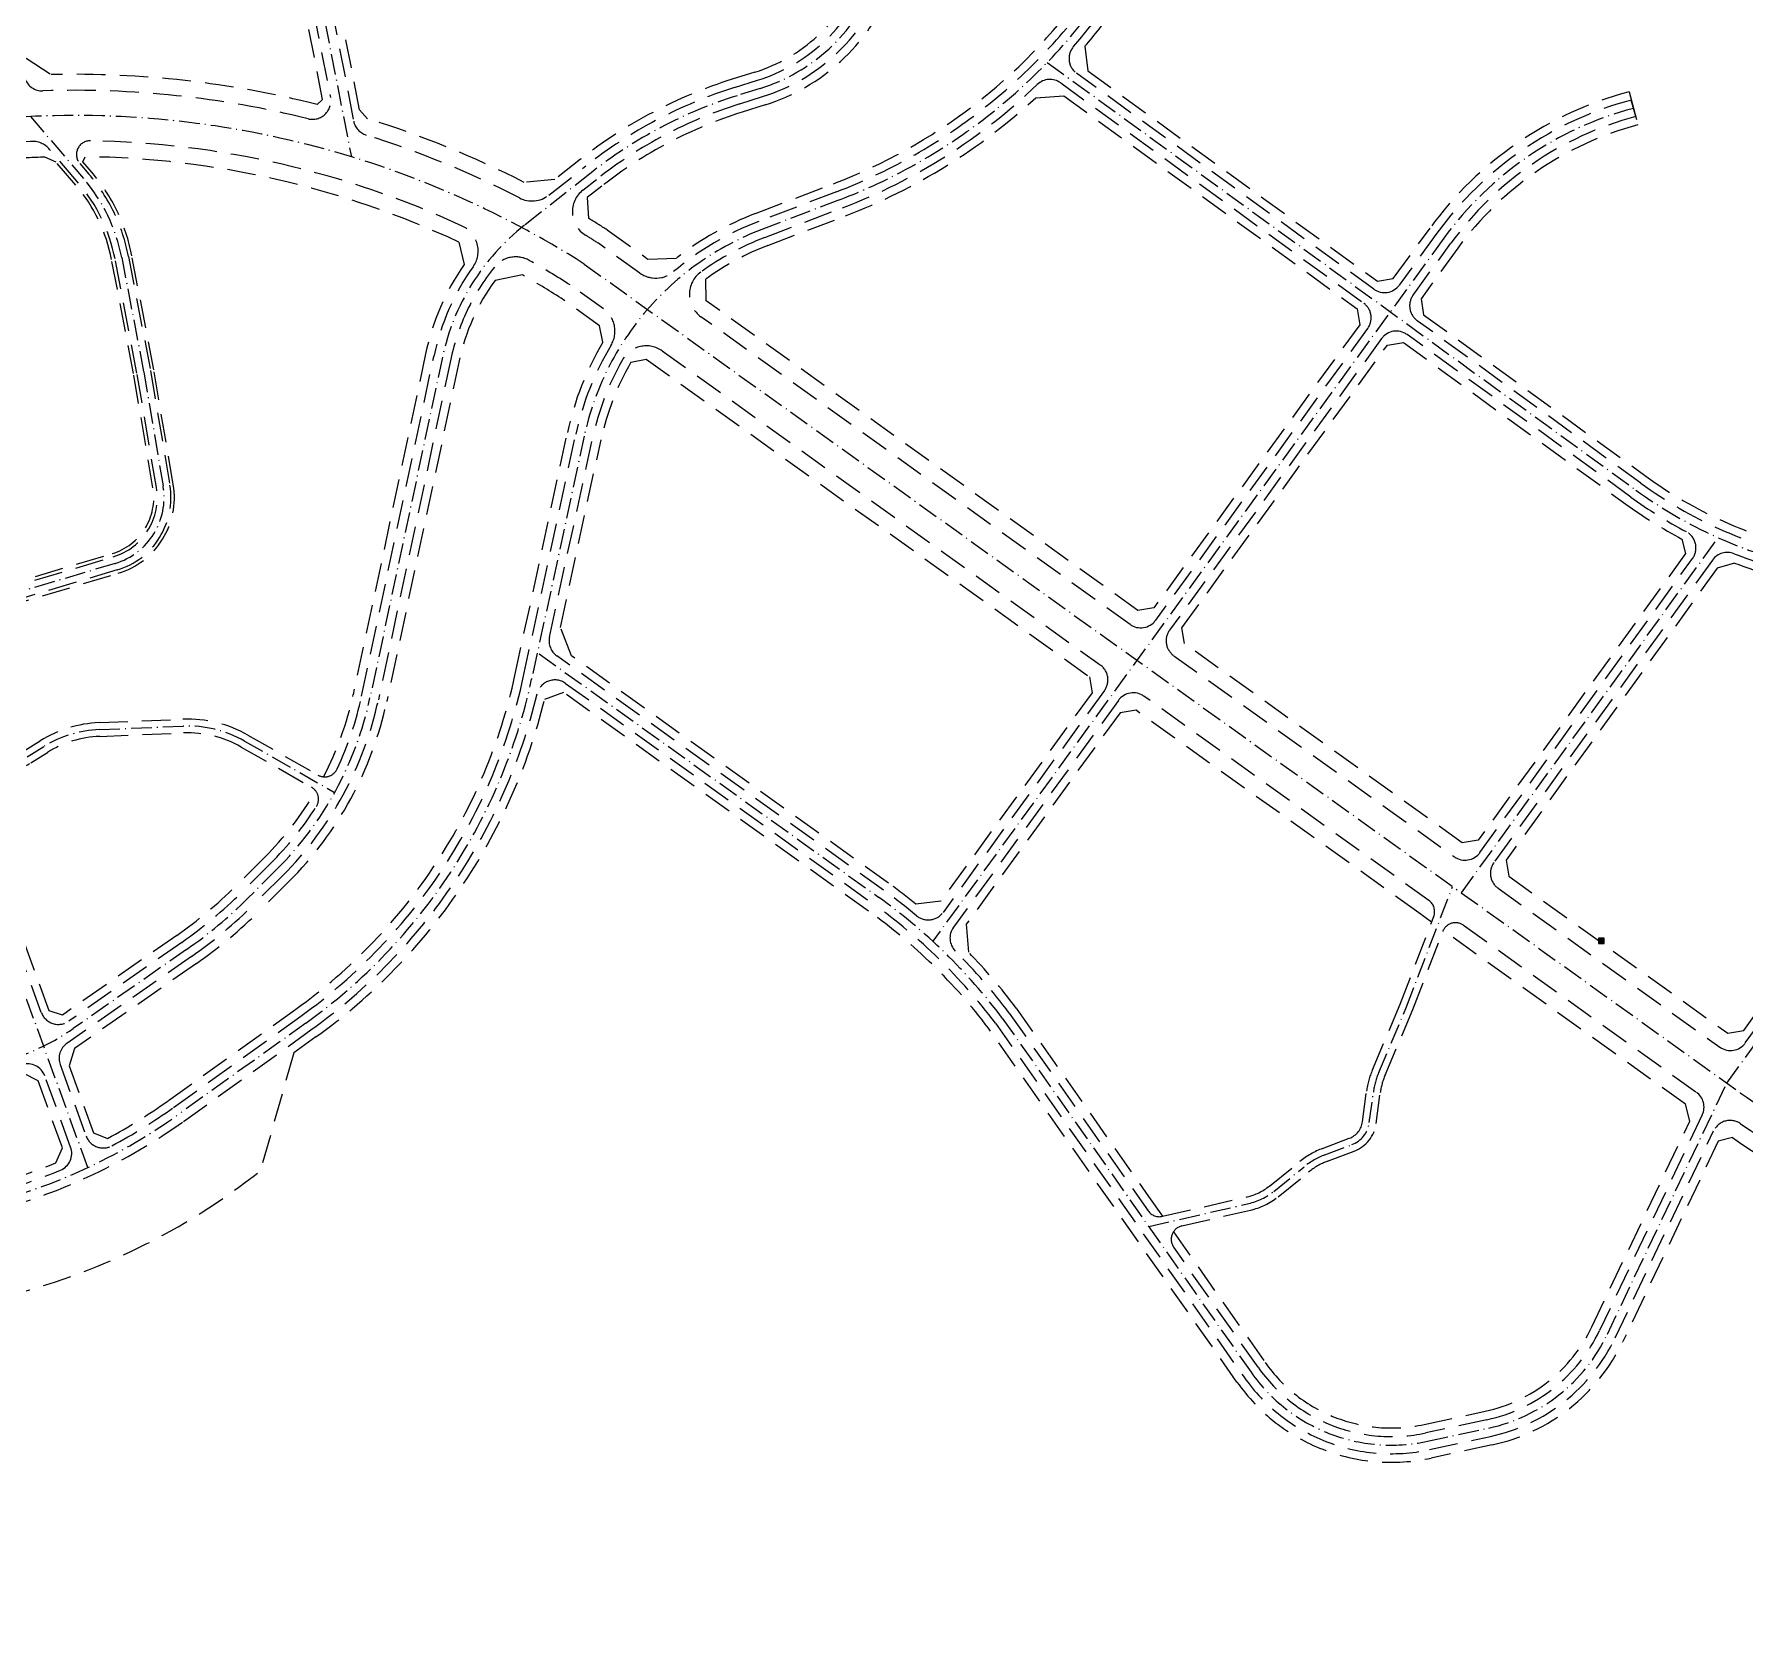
# Model space of a CAD drawing. Header units: metres. Extents: x 566107 to 571261, y 2062953 to 2068466.
# Drawn here: x 568487 to 569235, y 2063615 to 2064310 of the extents above; entities that cross this region are included whole.
import ezdxf

# ---------------------------------------------------------------- set-up
doc = ezdxf.new("R2010")
doc.units = ezdxf.units.M
doc.linetypes.add('ACAD_ISO10W100', pattern=[18.5, 12, -3, 0.5, -3])
doc.linetypes.add('HIDDEN', pattern=[0.375, 0.25, -0.125])
doc.layers.get('0').update_dxf_attribs({"linetype": 'CONTINUOUS'})
for name, color, linetype in [('LogDg phu', 7, 'CONTINUOUS'), ('Luoi', 1, 'CONTINUOUS'), ('TimDg', 222, 'CONTINUOUS'), ('ViaHeSphu', 32, 'CONTINUOUS')]:
    doc.layers.add(name, color=color, linetype=linetype)

# ---------------------------------------------------------------- blocks, each defined once
blk = doc.blocks.new('A$C3A1F6BF5')
at = {"linetype": 'Continuous', "ltscale": 10}
h = blk.add_hatch(dxfattribs=at)
h.set_pattern_fill('ANGLE', color=1, scale=0.02, style=0)
h.set_pattern_definition([(0, (5779.488969955226, -3792.413134359585), (0, 0.1397), [0.1016, -0.0381]), (90, (5779.488969955226, -3792.413134359585), (-0.1397, 0), [0.1016, -0.0381])])
h.paths.add_polyline_path([(1.575739006136245, -7.138833098e-07), (1.575739006136245, 1.457161394760078), (1.134932063e-06, 1.457161394760078), (1.134932063e-06, -7.138833098e-07)])
h.paths.add_polyline_path([(0.7245893544835817, 0.7285803404383842, -1), (0.8511507865847271, 0.7285803404383842, -1)], flags=16)
at = {"color": 1}
blk.add_lwpolyline([(1.134932063e-06, 1.457161394760078), (1.134932063e-06, -7.138833098e-07), (1.575739006136245, -7.138833098e-07), (1.575739006136245, 1.457161394760078)], close=True, dxfattribs=at)
at = {"color": 1, "linetype": 'Continuous', "ltscale": 10}
blk.add_circle((0.7878700705341544, 0.7285803404383842), 0.0632807160505728, dxfattribs=at)

msp = doc.modelspace()

# ---------------------------------------------------------------- linework, layer by layer
at = {"layer": 'LogDg phu', "linetype": 'HIDDEN', "ltscale": 50, "elevation": 3.0256135e-09}
for points in [[(568632.045941452, 2064265.417708299, -0.042595638389307), (568699.0498481558, 2064237.924233227, 0.2934049785635131), (568711.9569434614, 2064239.170708615), (568728.1155109014, 2064251.895389169, -0.0909604640198153), (568793.1386833797, 2064286.214945623), (568803.1518393521, 2064289.358756326, 0.4688040093822401), (568847.6981588525, 2064397.787160389), (568815.6253651937, 2064458.361850537, 0.3306905127239666), (568807.0158454922, 2064462.468891826), (568605.064677256, 2064422.868325369, 0.4142135623665339), (568598.7535858435, 2064413.478430524), (568626.5919695662, 2064271.510912983, 0.2748552457491418), (568632.0459413478, 2064265.417707972)], [(568606.6438192399, 2064272.537108377, 0.0687666951683589), (568490.7007787173, 2064284.751398885, -0.3181584851590053), (568482.986323866, 2064289.84662962), (568447.0228602618, 2064382.286975261, -0.4671787540943268), (568452.939102425, 2064393.038050117), (568581.5131978712, 2064418.250120222, -0.4142135623796562), (568590.9030927152, 2064411.93902881), (568616.4136253853, 2064281.84286265, -0.5484815551934688), (568606.6438191483, 2064272.537108046)], [(568522.2441079551, 2064211.240566169, 0.1301349856154875), (568506.249300782, 2064244.443544327), (568493.6577533145, 2064259.160088762, 0.237845581189893), (568485.3503086764, 2064262.633740847), (568368.3149143117, 2064254.313730536, 0.4979481703326025), (568359.6241142949, 2064240.926904304), (568425.9097777548, 2064058.312843832, 0.3974562860066725), (568433.2691334289, 2064054.611685121), (568521.4451787726, 2064080.986324901, 0.3787678443396496), (568540.3271283921, 2064111.371996882), (568531.8428176469, 2064161.359484689), (568522.2441079568, 2064211.24056616)], [(568520.898633275, 2063823.457079019, 0.0322210185015496), (568547.8009537341, 2063840.233810131), (568603.5377564866, 2063880.195333804, 0.1860575808969772), (568700.7398943529, 2064028.277981013), (568723.7228082968, 2064134.564808925, -0.0818519488972204), (568739.1102959503, 2064173.508245747, 0.3903029112300446), (568735.8070578022, 2064189.427011235), (568721.2241684633, 2064199.880992193, 0.0128941374379032), (568703.3699176015, 2064210.601391388, 0.3678833484199249), (568688.096613944, 2064207.662798274, 0.1170693051746183), (568669.053549636, 2064167.484952432), (568637.3720385903, 2064018.500968965, -0.1454585870040601), (568595.4941741887, 2063941.555420413), (568582.8820988097, 2063928.991514784, -0.0435897552003494), (568555.6791553143, 2063906.247519958), (568501.2156555861, 2063868.24384535, 0.3396651691611839), (568498.2736591777, 2063858.953562682), (568509.59124439, 2063827.774117799, 0.457346926437808), (568520.8986335958, 2063823.457078422)], [(568889.6298153168, 2063908.629964487, -0.0354552174816188), (568913.2057316581, 2063881.500759337), (568973.9388915754, 2063795.026961863, 0.3051319390881512), (568980.1941197623, 2063792.628155641), (569017.2722796475, 2063801.158346553, 0.1138332497949434), (569026.9732299829, 2063805.87817574), (569040.311370761, 2063816.653332897, -0.0794672346138348), (569050.1746314709, 2063822.31252268), (569061.9242945436, 2063826.766065213, 0.2758400354362716), (569067.656246027, 2063833.998111644), (569069.4311776258, 2063847.376209895, -0.0672301040230232), (569071.9661562814, 2063856.674420494), (569084.0937333517, 2063885.325247934), (569098.7827131136, 2063923.712434618, 0.3409344584903001), (569096.6747201444, 2063930.733169244), (568972.0960170651, 2064020.039434928, 0.4122597692493212), (568960.9643438472, 2064018.241819031), (568888.8108119606, 2063918.996313812, 0.3692690023197099), (568889.6298153261, 2063908.629964477)], [(569122.022550159, 2063703.695355179), (569095.3300602771, 2063697.929840444, -0.3014749668627153), (569021.98076845, 2063726.623415319), (568985.106617433, 2063779.125999927, -0.5324121187277933), (568988.6714100525, 2063788.421703376), (569018.6174974315, 2063795.311091718, 0.1138332497940155), (569030.7436853505, 2063801.2108782), (569044.0818261286, 2063811.986035358, -0.0794672346138378), (569052.3012100534, 2063816.702026843), (569064.0508731258, 2063821.155569377, 0.2758400354340507), (569073.6041255986, 2063833.208980095), (569075.3790571974, 2063846.587078345, -0.0672301040233837), (569077.4915394104, 2063854.335587179), (569089.66, 2063883.083), (569102.6993145108, 2063917.15906304, -0.491497207291593), (569111.798820618, 2063919.891212298), (569213.6089529281, 2063846.90696619, -0.3630639498618398), (569216.1715092638, 2063836.967005304), (569171.3145084907, 2063742.719228779, -0.2325209985519993), (569122.0225501616, 2063703.695355179)], [(568498.3825028468, 2063812.786145892, 0.4014530278472636), (568502.8464538773, 2063822.909054527), (568491.5508249939, 2063854.028010698, 0.3992335654791629), (568481.6913685104, 2063858.948678787), (568450.879481486, 2063849.526086784, -0.1089738402766571), (568363.3866453372, 2063842.539186043), (568197.024962574, 2063865.542782563), (568114.1745066509, 2063875.203266165, 0.1260630180271402), (567993.0525125235, 2063858.785561135), (567831.2656694563, 2063793.126347555, 0.4003950387642123), (567824.4577000267, 2063778.026581611), (567834.7672225076, 2063748.706765843, 0.4348907271224399), (567850.8512403951, 2063741.673277714), (567987.7337400307, 2063800.873448925, -0.1262595102510421), (568112.3246587549, 2063820.597418132), (568381.1574861804, 2063795.20280267, 0.1221367043776921), (568498.3825030389, 2063812.786145401)]]:
    msp.add_lwpolyline(points, format="xyb", dxfattribs=at)
at = {"layer": 'LogDg phu', "linetype": 'HIDDEN', "ltscale": 50}
for points in [[(568949.2288588207, 2064326.158104202, -0.1457533219696797), (568837.6651394179, 2064240.62202667), (568803.6509098707, 2064227.63861094, 0.08447603776881904), (568766.4501346237, 2064205.682420639, -0.3435576880028408), (568751.7120493386, 2064205.094176408), (568733.5528712055, 2064218.111878047, 0.003912658851236044), (568727.9067618423, 2064221.652925331, -0.5213093364493537), (568726.7786343528, 2064241.29626776), (568732.755632327, 2064246.003082901, -0.0909604640198081), (568795.3853137934, 2064279.059342798), (568805.3984697666, 2064282.203153501, 0.4688040093818984), (568854.3263944637, 2064401.296646489)], [(569261.7410937245, 2064080.478796261, -0.1022142178291046), (569189.3809922242, 2064113.185506657), (569091.5510243836, 2064184.250829374, -0.4143293252986232), (569089.7821088925, 2064195.427659271), (569106.26930417, 2064218.105412976, -0.1724374959162263), (569187.0857990041, 2064273.471921976), (569185.1639867027, 2064280.721517664, 0.1724374959165747), (569100.2030562342, 2064222.51570051), (569083.7103994035, 2064199.830434565, -0.4140978089252726), (569072.5379859757, 2064198.062218053), (568942.6388492968, 2064292.423120673, -0.4401300685051574), (568941.3045920527, 2064304.1460371, 0.02217360454815769), (568955.3013107206, 2064321.756362737)], [(568511.4759443915, 2064262.913659899, 0.6465788739183198), (568506.8129644439, 2064253.013856171), (568510.808303143, 2064248.344249068, -0.1301349856154875), (568528.1360109157, 2064212.374356053), (568537.7471823532, 2064162.428515312), (568546.2425284383, 2064112.376009976, -0.3787678443396496), (568523.1645900165, 2064075.237966441), (568435.9820947133, 2064049.160510827, 0.4311717797736183), (568432.0615615245, 2064041.36495262), (568450.5055067429, 2063990.552702254, 0.4019812738543643), (568457.9543606964, 2063986.879076333), (568471.6761012857, 2063991.217853398, 0.0620029223094082), (568482.2304594732, 2063996.059542572), (568489.5689091698, 2064000.598706115, -0.1290751188773424), (568515.3043351342, 2064008.481099589), (568551.9515164089, 2064009.965487956, -0.1407863282307021), (568580.3844898172, 2064003.030019128), (568610.9246350947, 2063985.585011083, 0.4376639291355856), (568619.3301901944, 2063988.241538043, 0.0575786166144532), (568630.0360716883, 2064020.060965636), (568661.717582733, 2064169.044949098, -0.1030726165613599), (568678.7808175918, 2064207.778546405, 0.4701150434846121), (568674.0557555462, 2064225.645367065, 0.1043802240814016), (568511.4759444033, 2064262.913659586)], [(569230.1180939472, 2064082.363687031, 0.3424490581265975), (569220.7055788786, 2064079.60607015), (569125.0776700809, 2063947.323367758, 0.4153791427166592), (569126.8999914934, 2063936.134609361), (569223.8670612233, 2063866.622191285, 0.4130489418978068), (569235.0114001527, 2063868.437278066), (569358.7387076301, 2064039.590059701, 0.538516541389442), (569354.0074152825, 2064052.08268589), (569260.0985582676, 2064073.160867779, -0.0385370539073484), (569230.1180939425, 2064082.363687032)], [(567988.4596499801, 2063311.612451652), (567845.2419260679, 2063718.917182554, -0.3938343611961237), (567851.7990271447, 2063733.911809552), (567990.7109015343, 2063793.989662948, -0.1264325150687229), (568111.61933005, 2063813.130657695), (568380.4521574876, 2063787.736042232, 0.1809899403731771), (568552.1710605883, 2063834.138552459), (568607.9078633706, 2063874.100076154, 0.180157265113955), (568706.7812416861, 2064021.043700236, -0.5324125615979733), (568719.2208880085, 2064025.676720032), (568853.8378658354, 2063929.174354136, -0.07609592180868054), (568907.1382890356, 2063877.090430141), (569015.8432554407, 2063722.312854559, 0.301474966895483), (569096.9135253604, 2063690.598903374), (569123.6060152423, 2063696.364418109, 0.2325209985305559), (569178.0866007659, 2063739.496067874), (569221.1601613133, 2063829.996708547, -0.4620198372561166), (569232.9314739243, 2063833.140310816, 0.08968613654491049), (569382.3472011879, 2063765.382318007, -0.3765396804222741)], [(568577.5889545593, 2063934.304952837, -0.0435897552003494), (568551.3873464074, 2063912.398160274), (568502.0721439103, 2063877.986877154, -0.4929103525564357), (568489.9742885007, 2063881.817960495), (568456.6525122783, 2063973.617974864, -0.4265525776257674), (568460.4835471881, 2063981.386000282), (568473.4850108064, 2063985.497027727, 0.0620029223342549), (568485.3867338703, 2063990.956804882), (568492.7251835667, 2063995.495968425, -0.1290751188773424), (568515.5471650825, 2064002.486015468), (568552.194346357, 2064003.970403835, -0.1407863282307021), (568577.4084925872, 2063997.820082422), (568608.1858091869, 2063980.239598413, -0.4286539042147809), (568610.2675700311, 2063971.801801232, -0.05487407754108401), (568590.2010299384, 2063946.868858466), (568577.5889545499, 2063934.304952828)]]:
    msp.add_lwpolyline(points, format="xyb", dxfattribs=at)
at = {"layer": 'LogDg phu', "linetype": 'HIDDEN', "ltscale": 50, "elevation": 3.0256135e-09}
for points in [[(569069.891497424, 2064180.822856226), (568977.151804284, 2064053.261564892, -0.4122597692424821), (568966.020131066, 2064051.463948995), (568778.3624494039, 2064185.989404485, -0.5115488348277424), (568778.301100034, 2064205.450899518, -0.0660016897043883), (568806.3254820129, 2064220.631709781), (568840.3397115581, 2064233.615125509, 0.1002452261967822), (568925.4498403468, 2064287.505077613, -0.3629103004775515), (568935.6877412611, 2064288.202566479), (569068.1225819325, 2064191.999686123, -0.4143293252740554)], [(569184.9731025666, 2064107.117516152), (569087.1356203322, 2064178.18829745, 0.4140978089437568), (569075.9632069042, 2064176.420080937), (568983.3102985057, 2064048.978159996, 0.4161700584752116), (568985.1199542065, 2064037.771930714), (569107.8004427757, 2063949.826430917, 0.4130489418978068), (569118.9447817049, 2063951.641517697), (569211.9156427264, 2064080.24870878, 0.4552036364694024), (569209.1834703941, 2064092.001577058, -0.035063652220193)], [(568858.2075615467, 2063935.269906564), (568715.3725374299, 2064037.663512352, -0.2989019263709473), (568712.2142629268, 2064045.856236311), (568731.0533863537, 2064132.979682635, -0.07586120291288799), (568744.090461872, 2064167.159922485, -0.4456527829634004), (568761.5206326348, 2064170.993817688), (568952.9961939236, 2064033.731453209, -0.4161700584855515), (568954.8058496243, 2064022.525223927), (568884.2801388293, 2063925.518748763, -0.4335265103738731), (568872.691819069, 2063924.074103983, 0.0180421484379441)]]:
    msp.add_lwpolyline(points, format="xyb", close=True, dxfattribs=at)
at = {"layer": 'TimDg', "linetype": 'ACAD_ISO10W100', "ltscale": 0.75}
for points in [[(568483.3151697742, 2064841.906827512, 0.1205616375841493), (568520.0261963746, 2064811.711503085), (568544.7768238176, 2064799.805799914, -0.0963264862923348), (568606.0001321901, 2064754.182937464), (568725.8705223241, 2064622.459660206, -0.0629261080336721), (568754.70364236, 2064581.43643197), (568851.0122766581, 2064399.541903439, -0.4688040093967176), (568804.2751545585, 2064285.780954913), (568794.2619985866, 2064282.637144211, 0.0909604640247704), (568730.4355716128, 2064248.949236034), (568701.330172565, 2064226.02907887, 0.1753141640811473), (568665.3855661838, 2064168.264950762), (568633.7040551405, 2064019.280967306, -0.1454585870132126), (568592.8476020636, 2063944.21213944), (568580.2355266748, 2063931.648233801, -0.0435897551783922), (568553.533250861, 2063909.322840116), (568503.9901883842, 2063874.752560298, -0.078273608724977), (568476.0102018021, 2063861.132750943)], [(568707.6716380586, 2064038.570007213), (568856.0227136911, 2063932.222130349, -0.0761579300655976), (568910.1718789245, 2063879.295781862), (569018.9120119427, 2063724.468134942, 0.3014749668964828), (569096.1217928187, 2063694.264371909), (569122.8142827009, 2063700.029886644, 0.2325209985317901), (569174.7005546279, 2063741.107648326), (569226.9465212254, 2063850.88017211)], [(568449.5558051714, 2063981.07707694), (568472.5805560437, 2063988.357440562, 0.0620029223260638), (568483.8085966717, 2063993.508173727), (568491.147046369, 2063998.047337271, -0.1290751188640474), (568515.4257501083, 2064005.483557529), (568552.0729313811, 2064006.967945896, -0.140786328240474), (568578.8964912021, 2064000.425050775), (568618.2733678067, 2063977.932363758)]]:
    msp.add_lwpolyline(points, format="xyb", dxfattribs=at)
at = {"layer": 'TimDg', "linetype": 'ACAD_ISO10W100', "ltscale": 0.75, "elevation": 3.0256135e-09}
for points in [[(568505.9896504824, 2064819.931518354), (568512.0625900389, 2064739.236196856, 0.0679081945091652), (568519.1321051465, 2064706.185588583), (568555.6303352861, 2064605.048214102, -0.0381934236663908), (568560.7162909776, 2064586.670079719), (568625.5757965365, 2064255.905798109)], [(568510.3495453928, 2063813.961701327), (568347.0552813385, 2064263.830150309), (568225.8136162782, 2064561.582947539, -0.0734979805268285), (568211.9146652934, 2064618.389794492), (568203.2620039929, 2064710.936436331, 0.1560987163167979), (568196.0918074201, 2064727.75832317), (568193.0832087187, 2064731.240113768)], [(566803.1554961894, 2064656.081977068), (567685.0255780105, 2064355.581916561, 0.0230043455598889), (567707.1069396714, 2064349.174598789), (568107.6248733317, 2064252.68280823, 0.0769972865294169), (568145.7657517053, 2064249.520539343), (568475.0604647789, 2064272.929999566, -0.1609279775912595), (568727.3868973779, 2064208.997598203), (569232.8136818934, 2063846.674202743, 0.1296282518077459), (569447.2422016178, 2063764.948266778), (569685.3651785232, 2063739.535575265)], [(569016.6601467041, 2064412.793872978), (568952.2650847611, 2064323.957233456, -0.1457533219444159), (568839.0024254879, 2064237.11857609), (568804.9881959426, 2064224.135160361, 0.2535328776076914), (568727.3880973246, 2064133.772245777), (568704.4051833819, 2064027.485417871, -0.1860575808702756), (568605.7228099433, 2063877.147704989), (568549.9860071612, 2063837.186181295, -0.1809899403731052), (568380.8048218403, 2063791.46942245), (568111.9719944025, 2063816.864037913, 0.1262595102391276), (567989.2223207826, 2063797.431555936), (567650.8192169928, 2063651.075946304, -0.170342951608247), (567512.7743803526, 2063641.292970607), (567327.3922416337, 2063691.9403866)], [(568929.787492989, 2064297.123582965), (569187.1770473954, 2064110.151511404, 0.1022142178427706), (569260.9198260024, 2064076.819832019), (569438.8819935293, 2064036.875581207)], [(569186.1248928537, 2064277.09671982, 0.1724374959079395), (569103.2361802035, 2064220.310556744), (568879.7496144152, 2063912.909982544)], [(568485.3099412222, 2064273.531259812), (568508.5288019626, 2064246.393896698, -0.1301349856419403), (568525.1900594361, 2064211.807461107), (568534.795, 2064161.894), (568543.2848284153, 2064111.874003428, -0.3787678443040013), (568522.3048843951, 2064078.112145672), (568425.0291292712, 2064049.015660445)], [(568974.1756524285, 2063788.16518113), (569017.9448885394, 2063798.234719136, 0.1138332497949317), (569028.8584576667, 2063803.54452697), (569042.1965984447, 2063814.319684127, -0.0794672346138362), (569051.2379207622, 2063819.507274761), (569062.9875838346, 2063823.960817295, 0.2758400354387039), (569070.6301858128, 2063833.603545869), (569072.4051174115, 2063846.98164412, -0.0672301040224422), (569074.7288478459, 2063855.505003835), (569086.8768666759, 2063884.204123967), (569107.0219875277, 2063936.850020922)]]:
    msp.add_lwpolyline(points, format="xyb", dxfattribs=at)
msp.add_lwpolyline([(569110.879902779, 2063934.084411742), (569223.1318511113, 2064089.363255135)], dxfattribs=at)
at = {"layer": 'TimDg', "linetype": 'ACAD_ISO10W100', "ltscale": 0.75}
msp.add_lwpolyline([(569226.9465212242, 2063850.880172107), (569372.2201212412, 2064051.838079041)], dxfattribs=at)
at = {"layer": 'ViaHeSphu', "linetype": 'HIDDEN', "ltscale": 50, "elevation": 3.0256135e-09}
for points in [[(568701.1449582602, 2064244.715530414, 0.0427841861405943), (568632.6487073593, 2064272.562425736), (568629.2029118299, 2064276.384764702), (568601.9476450669, 2064415.378558338), (568604.3143043465, 2064418.899768905), (568805.9278986943, 2064458.434140578), (568813.1741142992, 2064454.977442909), (568844.3840410485, 2064396.032417337, -0.4688040093822401), (568802.0285241443, 2064292.936557738), (568792.0153681705, 2064289.792747035, 0.0909604640198153), (568725.795450187, 2064254.841542302), (568714.5227371345, 2064245.964414233), (568701.1449582747, 2064244.715530407)], [(568610.6962209131, 2064278.739102909), (568613.0246451247, 2064280.936774437), (568587.2279704513, 2064412.49218012), (568583.706759885, 2064414.8588394), (568453.5824935274, 2064389.342796563), (568450.4887989011, 2064383.720893067), (568483.42983867, 2064299.04937379), (568494.3261446789, 2064291.855251148, -0.067950122101708), (568610.6962208865, 2064278.739102916)], [(568491.5176410147, 2064255.762632977, 0.0095771403549917), (568476.3368580438, 2064254.975311592), (568366.2061872663, 2064247.146155962), (568362.92477373, 2064242.091648585), (568429.6649470553, 2064058.225433611), (568433.5627261589, 2064056.265167016), (568521.0153259618, 2064082.423414515, 0.3787678443396496), (568538.8482783802, 2064111.120993609), (568530.3667264704, 2064161.092227033), (568520.7711322156, 2064210.957118695, 0.1301349856154875), (568505.1095501917, 2064243.468368142), (568496.4667421432, 2064253.569769023), (568491.5176410355, 2064255.762632978)], [(568455.6565003854, 2063986.619857928), (568434.7880386875, 2064044.111543573), (568436.6386180434, 2064047.79122141), (568523.5944428253, 2064073.800876826, 0.3787678443396496), (568547.7213784503, 2064112.627013247), (568539.2232735297, 2064162.695772969), (568529.6089866539, 2064212.657803535, 0.1301349856154875), (568511.9480537336, 2064249.319425253), (568508.2078745846, 2064253.69081112), (568509.2574197409, 2064255.94551653, -0.106688532818886), (568672.5004304207, 2064218.648808604), (568674.9082349611, 2064208.792692736, 0.0997219167302349), (568658.0495992796, 2064169.824947422), (568626.3680882361, 2064020.840963965, -0.0674538931033473), (568613.4513843446, 2063984.811790073)], [(568717.3041821622, 2064194.078260927, 0.0124480103706484), (568700.3703728097, 2064204.255330163), (568688.3925251103, 2064201.873839877, 0.105212299830111), (568672.7215330882, 2064166.704954102), (568641.0400220425, 2064017.720970635, -0.1454585870040601), (568598.140746314, 2063938.898701386), (568585.5286709352, 2063926.334795759, -0.0435897552003494), (568557.8250597679, 2063903.172199799), (568504.5732682162, 2063866.014033898), (568502.1788411282, 2063858.452874267), (568512.8459469691, 2063829.065471179), (568518.9818021023, 2063826.684219989, 0.0323867247392593), (568545.6159003071, 2063843.281438967), (568601.3527030598, 2063883.24296264, 0.1860575808969772), (568697.074605324, 2064029.070544156), (568720.0575192681, 2064135.357372068, -0.0805812482207303), (568735.5508590615, 2064174.860236048), (568734.1153062478, 2064182.026933715), (568717.304182129, 2064194.078260948)], [(569097.8508613579, 2063921.277196236), (569092.2579589918, 2063925.286559091), (568968.6325380275, 2064013.909449016), (568961.6286447267, 2064012.778414203), (568894.395861338, 2063920.30128411), (568895.3454773454, 2063908.170835337, -0.0312669345743951), (568916.239841429, 2063883.705370834), (568974.1469509153, 2063801.255393509), (568980.2044513078, 2063792.630532513)], [(568984.9785765111, 2063785.832981776), (569025.0495249516, 2063728.778695703, 0.3014749668627153), (569094.538327735, 2063701.595308979), (569121.2308176178, 2063707.360823714, 0.2325209985519993), (569167.9284623516, 2063744.330809228), (569210.7452350087, 2063834.291920122), (569208.8303073258, 2063841.71977878), (569102.9122013566, 2063917.648892493)], [(568112.6773231074, 2063824.330798349), (568381.510150534, 2063798.936182888, 0.121425304363044), (568496.3212450701, 2063815.992891631), (568499.221598105, 2063822.637456763), (568488.5938499216, 2063851.916431252), (568482.1064327863, 2063855.154178336), (568451.9761364425, 2063845.940023774, -0.1089738402766571), (568362.873002696, 2063838.824529768), (568196.5509308676, 2063861.822649101), (568113.7401936689, 2063871.478501443, 0.1260630180271402), (567994.4626969146, 2063855.310812225), (567834.8854854106, 2063790.548350617), (567830.1264006937, 2063779.992917595), (567840.6568654515, 2063750.044751982), (567850.6532834504, 2063745.673351265), (567986.2451592786, 2063804.315341914, -0.1262595102510421), (568112.677323119, 2063824.330798349)]]:
    msp.add_lwpolyline(points, format="xyb", dxfattribs=at)
at = {"layer": 'ViaHeSphu', "linetype": 'HIDDEN', "ltscale": 50}
for points in [[(568857.6405122693, 2064403.051389538, -0.4688040093969142), (568806.5217849729, 2064278.625352089), (568796.5086290003, 2064275.481541386, 0.0909604640246766), (568735.0756930385, 2064243.056929766), (568728.7136761082, 2064238.046916755), (568729.3028462536, 2064229.005505334, -0.005563948638897), (568737.478304648, 2064223.910704442), (568755.2083180739, 2064211.200656493), (568767.8562432036, 2064211.660844154, -0.0751065628650383), (568802.3136238019, 2064231.142061521), (568836.3278533475, 2064244.125477249, 0.145753321944477), (568946.1926328421, 2064328.358974895)], [(568958.33753668, 2064319.555492017, -0.0189135241913651), (568946.3202467546, 2064304.23165426), (568947.5273043385, 2064293.507042867), (569074.1337730382, 2064201.537989265), (569081.1192917239, 2064202.643561447), (569097.1699322703, 2064224.720844271, -0.1724374959085608), (569184.2030805547, 2064284.346315501), (569188.0467051527, 2064269.847124139, 0.1724374959077816), (569109.3024281367, 2064215.900269219), (569093.2552736864, 2064193.827781439), (569094.3604090067, 2064186.845023047), (569191.5849370532, 2064116.219501909, 0.1022142178427607), (569262.5623614624, 2064084.137760501)], [(569375.0369996732, 2063760.042477609, -0.086287519710066), (569229.3879120104, 2063827.080669725), (569223.1376173678, 2063825.425579282), (569181.4726469042, 2063737.884487423, -0.2325209985519993), (569124.3977477839, 2063692.698949573), (569097.7052579023, 2063686.933434839, -0.3014749668627153), (569012.7744989444, 2063720.157574167), (568904.10496802, 2063874.884695588, 0.0760324811871171), (568851.6530179791, 2063926.126577923), (568718.3365787626, 2064021.696631603), (568710.0363425271, 2064018.562381031, -0.1785015631913096), (568610.0929167675, 2063871.052447296), (568600.3873679684, 2063864.093875959), (568585.7719437418, 2063812.545233302, -0.1090919456261449), (568472.9681844038, 2063757.318313634), (568405.122554185, 2063782.862700865, -0.0243338313312196), (568380.0994931236, 2063784.002662015), (568111.2666656972, 2063809.397277476, 0.1262595102510421), (567992.1994822854, 2063790.547769959, -0.008719332664032107), (568000.0190986011, 2063793.76899728)], [(568610.0291277614, 2063978.603762316, -0.0647460977319137), (568587.5544578132, 2063949.525577493), (568574.9423824247, 2063936.961671855, -0.0435897551783295), (568549.2414419539, 2063915.473480433), (568499.2757975714, 2063880.608330375), (568493.4693709037, 2063882.447078129), (568458.0814538057, 2063979.939218896)]]:
    msp.add_lwpolyline(points, format="xyb", dxfattribs=at)
at = {"layer": 'ViaHeSphu', "linetype": 'HIDDEN', "ltscale": 50, "elevation": 3.0256135e-09}
for points in [[(568780.7572063658, 2064192.885521166), (568780.5670790304, 2064202.461938421, -0.06583807803097098), (568807.6627680833, 2064217.128259201), (568841.6769976284, 2064230.11167493, 0.0958813422755972), (568924.8046461933, 2064281.745109289), (568937.0619088162, 2064282.569370624), (569065.3131973068, 2064189.405492452), (569066.4183326272, 2064182.42273406), (568976.487503389, 2064058.724969731), (568969.4836100882, 2064057.593934918)], [(569208.8406518813, 2064082.395961103), (569118.2590385076, 2063957.093831685), (569111.2660645096, 2063955.954880803), (568989.802389797, 2064043.028087833), (568988.6788798617, 2064049.985383594), (569078.5543145847, 2064173.606954055), (569085.5398332705, 2064174.712526237), (569182.7691577376, 2064104.0835209, 0.0349295729614593), (569207.3269557273, 2064088.741518121)], [(568872.4168034133, 2063929.151638338, 0.0146823915232272), (568860.3924094024, 2063938.317682777), (568721.7918234527, 2064037.675762824), (568716.9807022343, 2064050.156054844), (568734.7186753826, 2064132.187119492, -0.0777736184496176), (568747.7962424266, 2064166.085854297), (568754.450768064, 2064167.449127791), (568948.3137583184, 2064028.475296101), (568949.4372682539, 2064021.518000339), (568883.2593051214, 2063930.49175098)]]:
    msp.add_lwpolyline(points, format="xyb", close=True, dxfattribs=at)
at = {"layer": 'ViaHeSphu', "linetype": 'HIDDEN', "ltscale": 50}
msp.add_lwpolyline([(569354.5980487714, 2064048.106815316), (569259.2772905423, 2064069.501903537, -0.0364749342294389), (569230.3380628205, 2064078.254853431), (569222.7630193317, 2064076.051233814), (569130.4502398166, 2063948.354371118), (569131.584669055, 2063941.389159287), (569227.3326829567, 2063872.75064117), (569234.3256569547, 2063873.889592053), (569356.5473953793, 2064042.959710319)], format="xyb", close=True, dxfattribs=at)

# ---------------------------------------------------------------- block references
at = {"layer": 'Luoi', "color": 250, "linetype": 'Continuous', "ltscale": 10, "xscale": 1.59988752589561, "yscale": 1.59988752589561, "zscale": 1.59988752589561}
msp.add_blockref('A$C3A1F6BF5', (569170.8294965021, 2063911.864353402), dxfattribs=at)

doc.saveas('drawing.dxf')
